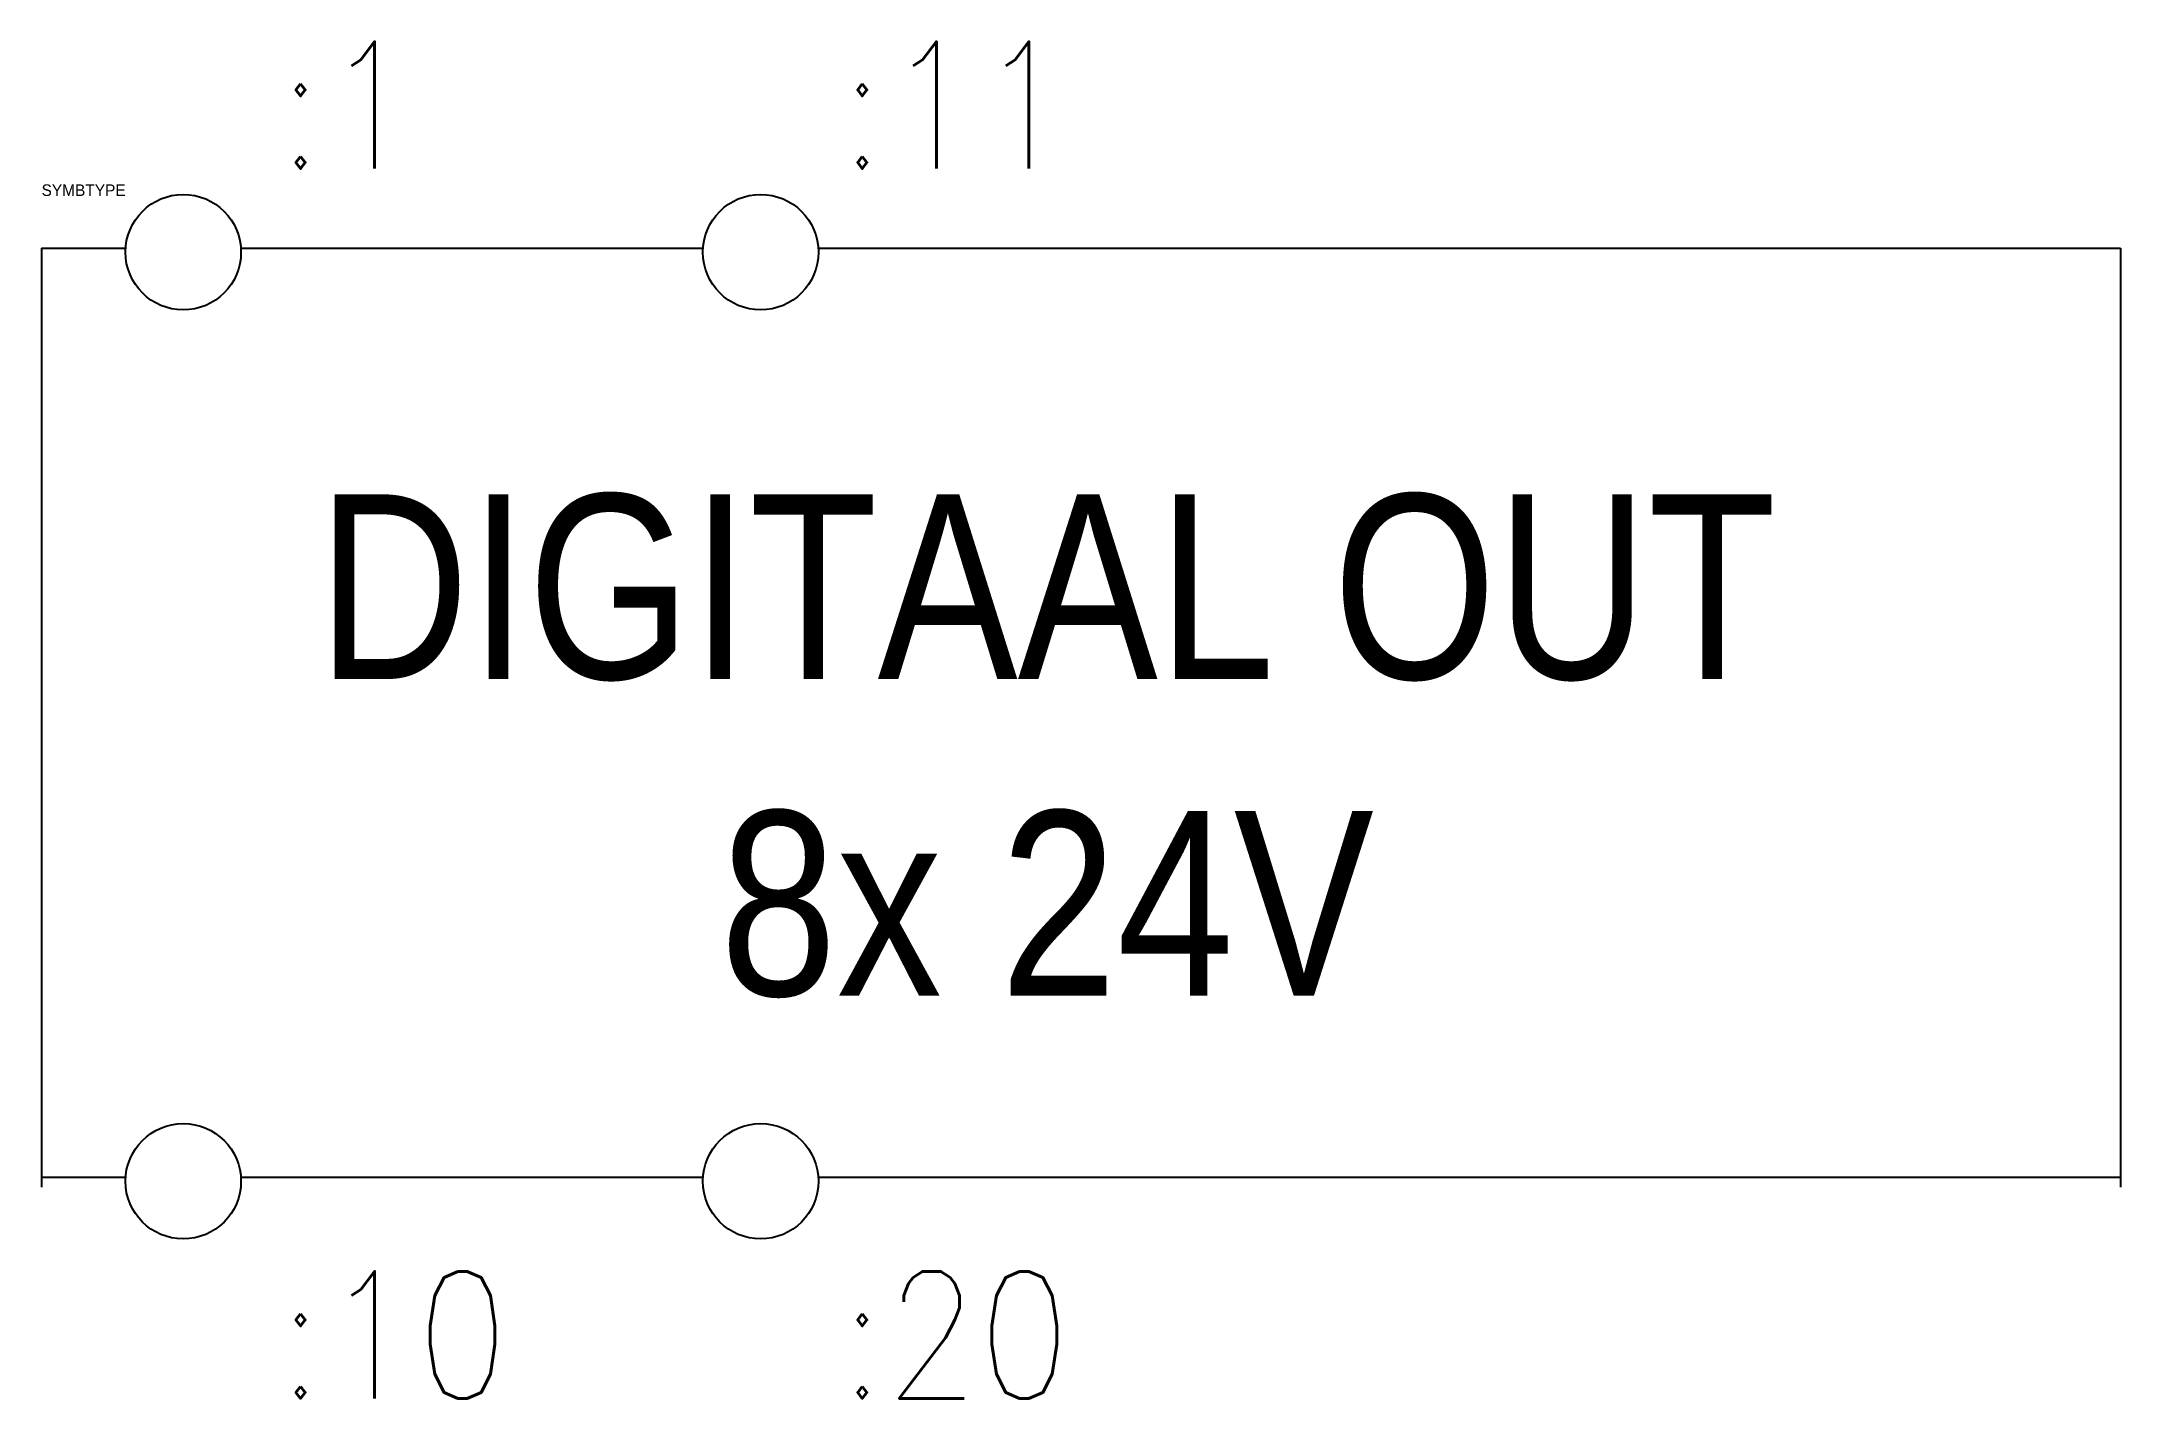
# Model space of a CAD drawing. Extents: x 278 to 314, y 69 to 213.
# Drawn here: x 277.5 to 313.5, y 189.17 to 212.67 of the extents above.
import ezdxf
from ezdxf.enums import TextEntityAlignment as Align

# ---------------------------------------------------------------- set-up
doc = ezdxf.new("R2010")
doc.units = 0
doc.header["$MEASUREMENT"] = 0
doc.linetypes.add('DASHED', pattern=[19.05, 12.7, -6.35])
doc.layers.get('0').update_dxf_attribs({"linetype": 'CONTINUOUS'})
doc.layers.add('1', color=8, linetype='CONTINUOUS')
doc.layers.add('11', color=30, linetype='DASHED')
doc.styles.add('ROMANS', font='ROMANS.SHX')

msp = doc.modelspace()

# ---------------------------------------------------------------- linework, layer by layer
at = {"layer": '1'}
for p, q in [((277.5, 209.095), (277.5, 195.4)), ((277.5, 209.095), (278.953, 209.095)), ((277.5, 209.095), (278.953, 209.095)), ((280.953, 209.095), (288.953, 209.095)), ((280.953, 209.095), (288.953, 209.095)), ((290.953, 209.095), (298.953, 209.095)), ((290.953, 209.095), (313.5, 209.095)), ((313.5, 209.095), (313.5, 195.4)), ((313.5, 209.095), (313.5, 192.998)), ((277.5, 207), (277.5, 192.824)), ((277.5, 207), (277.5, 194.146)), ((277.5, 207), (277.5, 194.128)), ((313.5, 207), (313.5, 192.824)), ((277.5, 192.998), (278.953, 192.998)), ((277.5, 192.998), (278.953, 192.998)), ((280.953, 192.998), (288.953, 192.998)), ((280.953, 192.998), (288.953, 192.998)), ((290.953, 192.998), (298.953, 192.998)), ((290.953, 192.998), (313.5, 192.998))]:
    msp.add_line(p, q, dxfattribs=at)
for centre in [(279.953, 209.026), (279.953, 209.026), (289.953, 209.026), (289.953, 209.026), (279.953, 192.929), (279.953, 192.929), (289.953, 192.929), (289.953, 192.929)]:
    msp.add_circle(centre, 1, dxfattribs=at)

# ---------------------------------------------------------------- texts
at = {"flags": 1}
msp.add_attdef('SYMBTYPE', (277.5, 210), 'GN', height=0.2, dxfattribs=at)
at = {"layer": '1', "style": 'ROMANS', "width": 0.85}
for s, p in [(':1', (281.585, 210.475)), (':11', (291.312, 210.475)), (':10', (281.585, 189.165)), (':20', (291.312, 189.165))]:
    msp.add_text(s, height=2.2, dxfattribs=at).set_placement(p)
at = {"layer": '11', "width": 0.85}
for s, p in [('DIGITAAL OUT', (294.91, 203.232)), ('8x 24V', (294.91, 197.746))]:
    msp.add_text(s, height=3.2, dxfattribs=at).set_placement(p, align=Align.MIDDLE)

doc.saveas('drawing.dxf')
